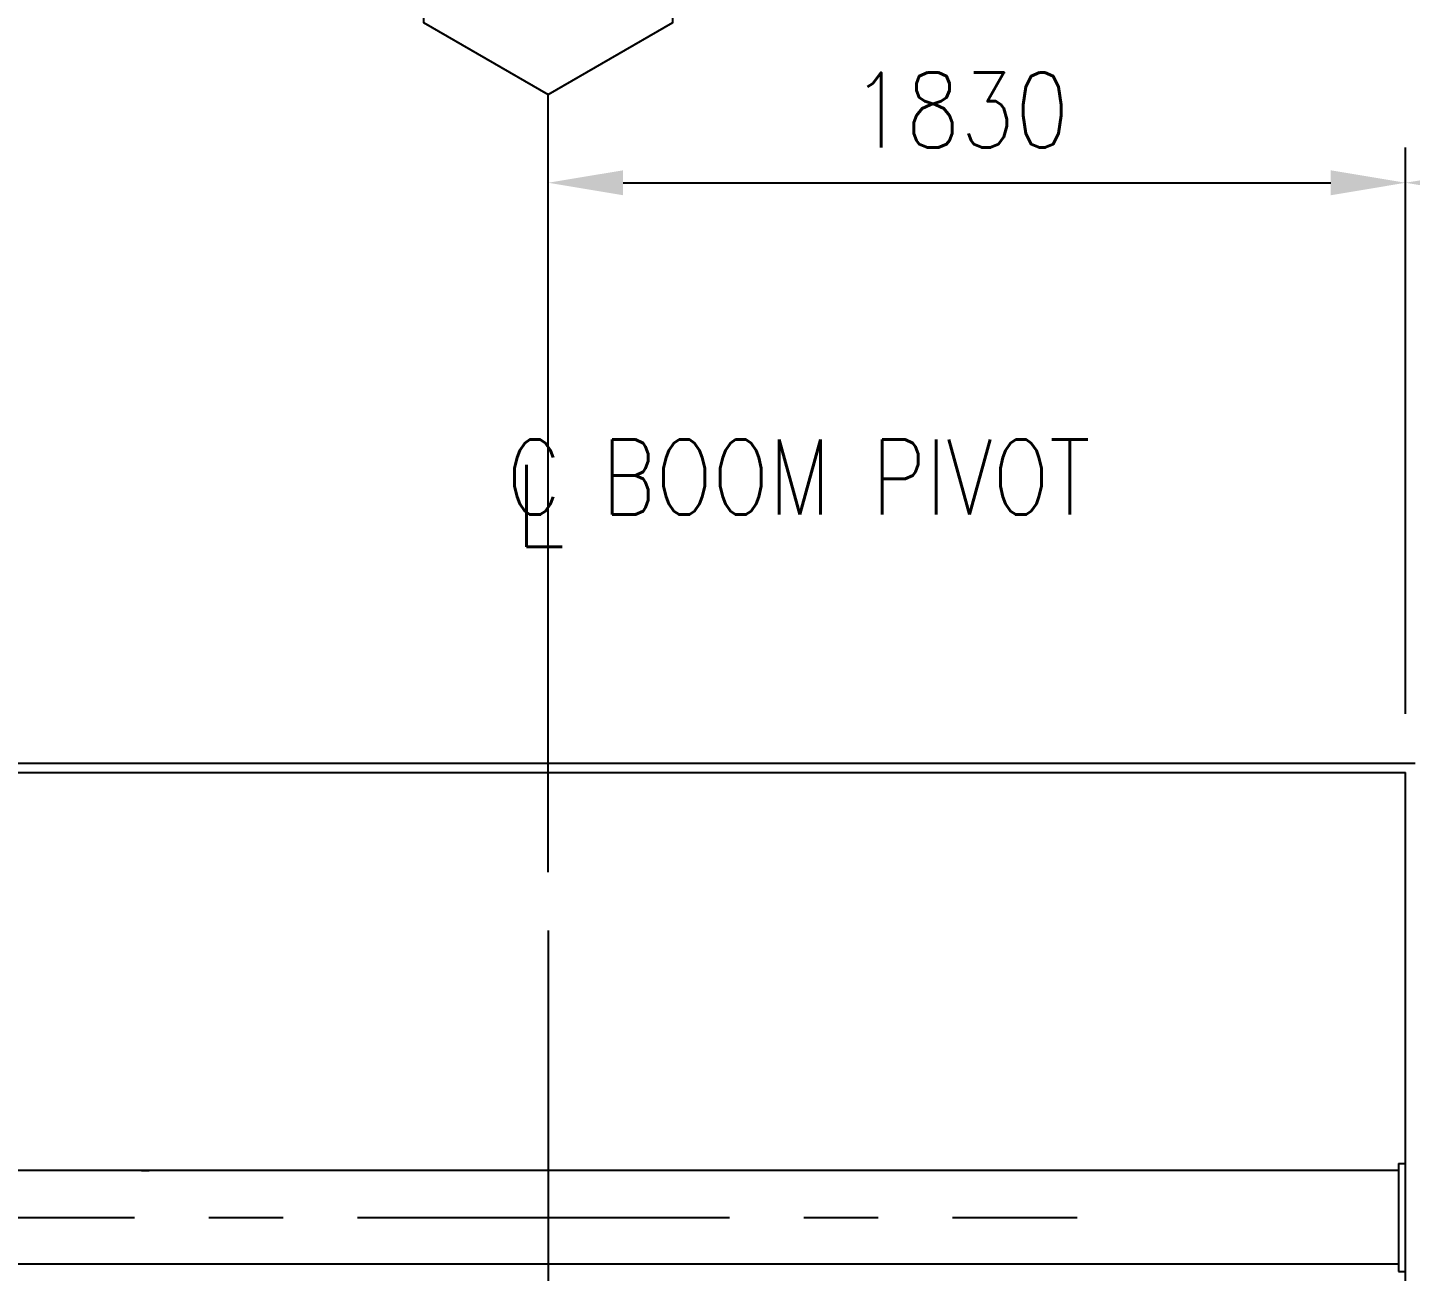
# Model space of a CAD drawing. Extents: x 0 to 45720, y 0 to 30480.
# Drawn here: x 10516 to 13467, y 23240 to 25895 of the extents above; entities that cross this region are included whole.
import ezdxf
from ezdxf.enums import TextEntityAlignment as Align

# ---------------------------------------------------------------- set-up
doc = ezdxf.new("R2010")
doc.units = 0
doc.header["$LTSCALE"] = 25
doc.linetypes.add('CENTER', pattern=[50.8, 31.75, -6.35, 6.35, -6.35])
doc.layers.get('DEFPOINTS').update_dxf_attribs({"linetype": 'CONTINUOUS'})
for name, color, linetype in [('EMS_CL', 1, 'CENTER'), ('EMS_DIM', 3, 'CONTINUOUS'), ('EMS_OBJECT', 2, 'CONTINUOUS'), ('EMS_REV', 7, 'CONTINUOUS'), ('EMS_TXT', 2, 'CONTINUOUS')]:
    doc.layers.add(name, color=color, linetype=linetype)
doc.styles.add('EMS', font='Romans.shx', dxfattribs={"width": 0.85, "height": 160})
doc.styles.add('ROMANS', font='romans.shx', dxfattribs={"width": 0.8})
doc.dimstyles.get("Standard").update_dxf_attribs({"dimtxt": 2.5, "dimasz": 2.5, "dimexe": 1.25, "dimexo": 0.625, "dimtad": 1, "dimcen": 2.5, "dimazin": 3, "dimtfac": 1, "dimtmove": 0, "dimatfit": 3})

# ---------------------------------------------------------------- blocks, each defined once
blk = doc.blocks.new('*U116')
at = {"layer": 'EMS_DIM', "color": 0, "style": 'EMS', "width": 0.85}
blk.add_text('1560', height=160, dxfattribs=at).set_placement((13968.3, 25638.9))
blk = doc.blocks.new('*D16')
at = {"layer": 'DEFPOINTS', "color": 0}
for p in [(15017, 25563.9), (13457, 24305.1), (15017, 23652.8)]:
    blk.add_point(p, dxfattribs=at)
at = {"layer": 'EMS_DIM', "color": 0}
for p, q in [((13457, 24430.1), (13457, 25638.9)), ((15017, 23777.8), (15017, 25638.9)), ((13617, 25563.9), (14857, 25563.9))]:
    blk.add_line(p, q, dxfattribs=at)
for points in [[(13617, 25590.5), (13617, 25537.2), (13457, 25563.9)], [(14857, 25590.5), (14857, 25537.2), (15017, 25563.9)]]:
    blk.add_solid(points, dxfattribs=at)
at = {"layer": 'EMS_REV'}
blk.add_blockref('*U116', (0, 0), dxfattribs=at)
blk = doc.blocks.new('A$C54F438BA')
at = {"layer": 'EMS_OBJECT'}
blk.add_lwpolyline([(0, 0), (-266.1, -153.6), (-266.1, -460.8), (0, -614.4), (266.1, -460.8), (266.1, -153.6)], close=True, dxfattribs=at)
at = {"layer": 'EMS_TXT', "style": 'EMS', "width": 0.85}
blk.add_text('40', height=210, dxfattribs=at).set_placement((0, -307.2), align=Align.MIDDLE)
blk = doc.blocks.new('*U113')
at = {"layer": 'EMS_DIM', "color": 0, "style": 'EMS', "width": 0.85}
blk.add_text('1830', height=160, dxfattribs=at).set_placement((12273.3, 25638.9))
blk = doc.blocks.new('*D40')
at = {"layer": 'DEFPOINTS', "color": 0}
for p in [(13457, 25563.9), (13457, 24305.1), (11627, 23967.5)]:
    blk.add_point(p, dxfattribs=at)
at = {"layer": 'EMS_DIM', "color": 0}
for p, q in [((11627, 24092.5), (11627, 25638.9)), ((13457, 24430.1), (13457, 25638.9)), ((11787, 25563.9), (13297, 25563.9))]:
    blk.add_line(p, q, dxfattribs=at)
for points in [[(11787, 25590.5), (11787, 25537.2), (11627, 25563.9)], [(13297, 25590.5), (13297, 25537.2), (13457, 25563.9)]]:
    blk.add_solid(points, dxfattribs=at)
at = {"layer": 'EMS_REV'}
blk.add_blockref('*U113', (0, 0), dxfattribs=at)
blk = doc.blocks.new('*U91')
at = {"layer": 'EMS_DIM', "color": 2, "style": 'ROMANS', "width": 0.8}
blk.add_text('C BOOM PIVOT', height=160, dxfattribs=at).set_placement((11538.8, 24855.5))

msp = doc.modelspace()

# ---------------------------------------------------------------- linework, layer by layer
at = {"layer": 'EMS_CL'}
for p, q in [((11627.032, 23967.541), (11627.032, 18960.788)), ((8680.121, 23355.098), (12755.614, 23355.098))]:
    msp.add_line(p, q, dxfattribs=at)
at = {"layer": 'EMS_DIM'}
msp.add_line((11627.032, 25488.87), (11627.032, 25752.048), dxfattribs=at)
at = {"layer": 'EMS_OBJECT'}
for p, q in [((7796.98, 24325.098), (13477.032, 24325.098)), ((7796.98, 24305.098), (13457.032, 24305.098)), ((13457.032, 19405.098), (13457.032, 24305.098)), ((13442.032, 23470.098), (13457.032, 23470.098)), ((13442.032, 23470.098), (13442.032, 23240.098)), ((13442.032, 23455.098), (9189.644, 23455.098)), ((13442.032, 23255.098), (9189.644, 23255.098)), ((13442.032, 23240.098), (13457.032, 23240.098))]:
    msp.add_line(p, q, dxfattribs=at)
at = {"layer": 'EMS_OBJECT', "color": 252}
msp.add_line((10759.198, 23455.098), (10775.198, 23455.098), dxfattribs=at)

# ---------------------------------------------------------------- block references
at = {"layer": 'EMS_DIM'}
msp.add_blockref('A$C54F438BA', (11627.032, 26366.478), dxfattribs=at)
at = {"layer": 'EMS_REV'}
msp.add_blockref('*U91', (0, 0), dxfattribs=at)

# ---------------------------------------------------------------- texts
at = {"layer": 'EMS_DIM', "color": 2, "style": 'ROMANS', "width": 0.85}
msp.add_text('L', height=174.4, dxfattribs=at).set_placement((11555.474, 24787.025))

# ---------------------------------------------------------------- dimensions: what is measured, and where the dimension line sits
at = {"layer": 'EMS_DIM'}
for base, p1, p2, picture, middle in [((13457.032, 25563.87), (11627.032, 23967.541), (13457.032, 24305.098), '*D40', (12542.032, 25718.87)), ((15017.031, 25563.87), (13457.032, 24305.098), (15017.031, 23652.843), '*D16', (14237.032, 25718.87))]:
    dim = msp.add_linear_dim(base=base, p1=p1, p2=p2, dimstyle='Standard', dxfattribs=at)
    dim.commit()
    dim.dimension.update_dxf_attribs({"geometry": picture, "text_midpoint": middle})

doc.saveas('drawing.dxf')
